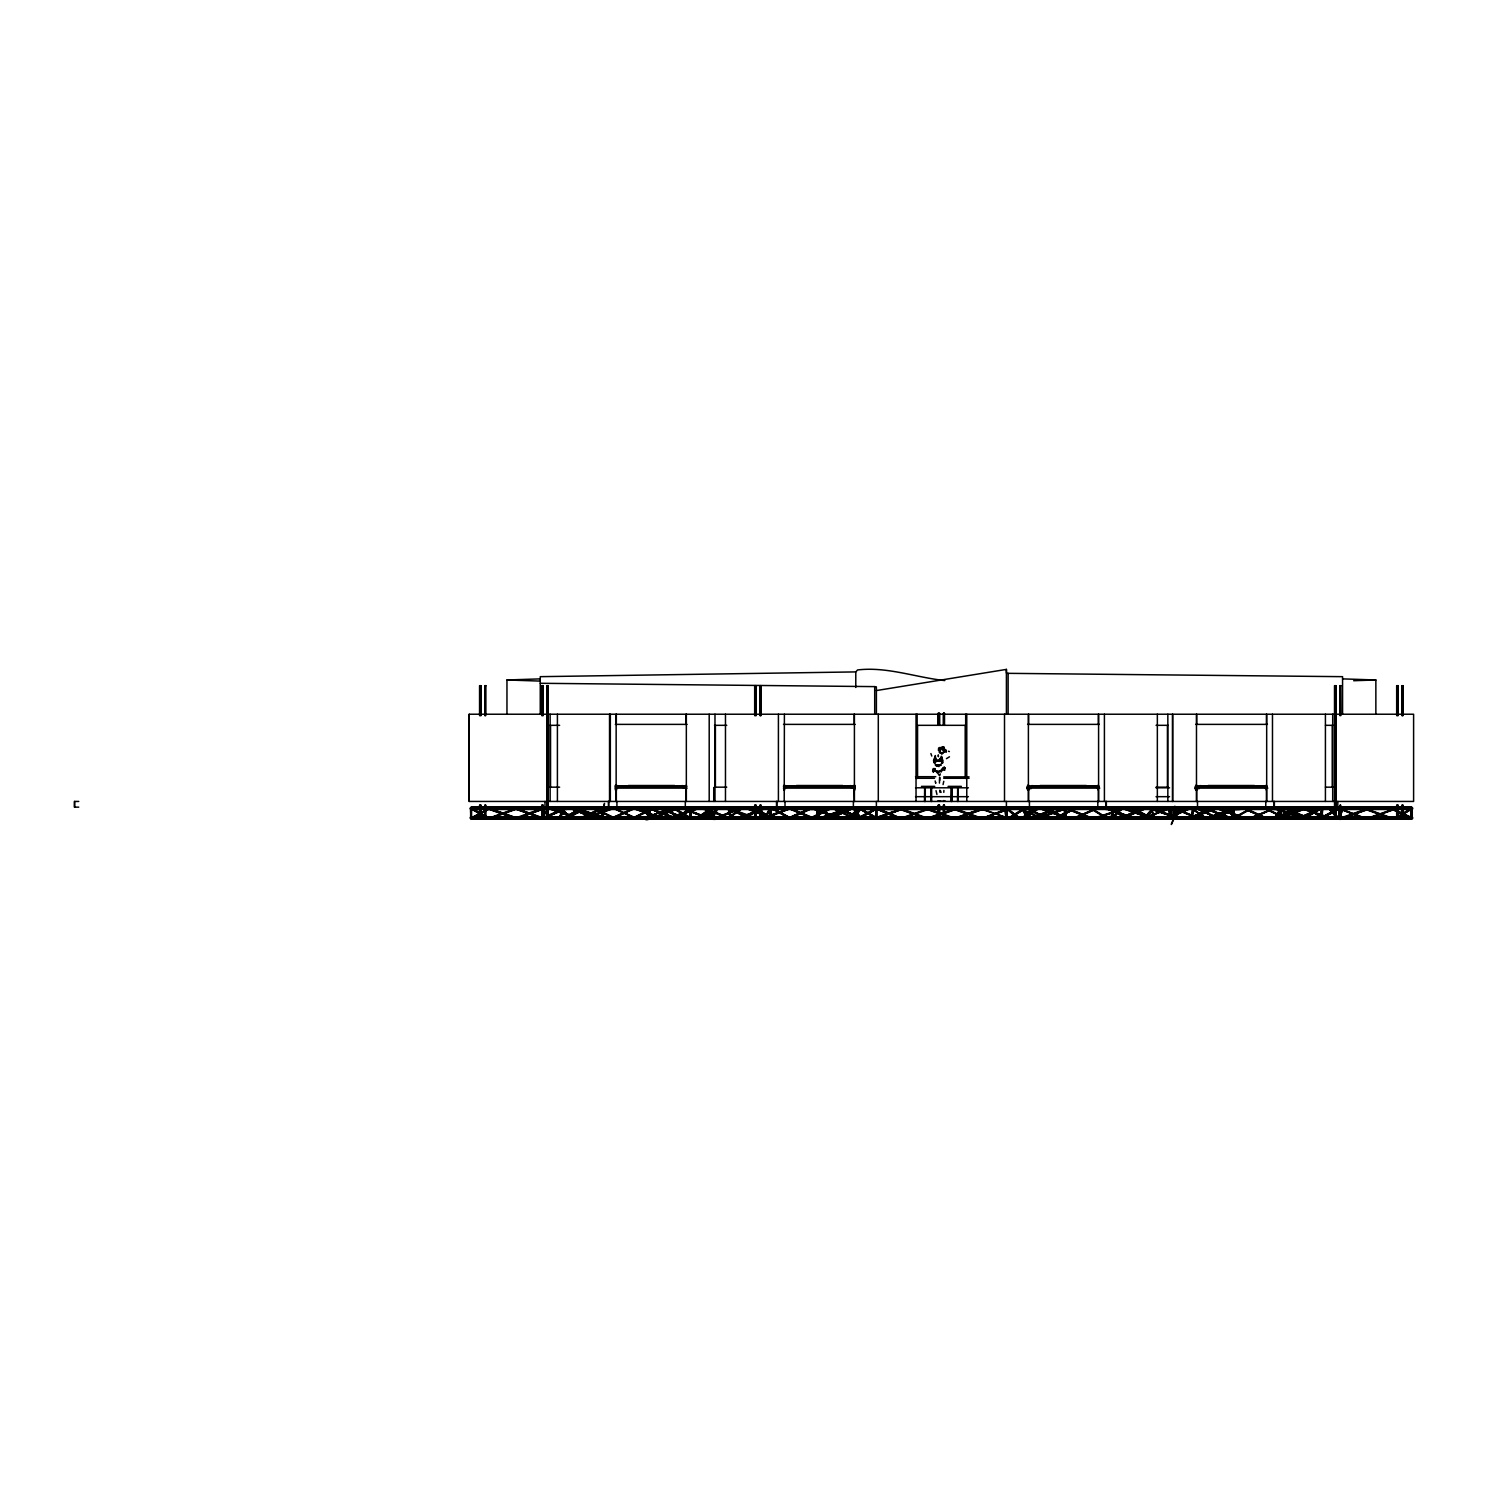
<?xml version="1.0" encoding="UTF-8"?>
<svg xmlns="http://www.w3.org/2000/svg" width="1488" height="1488" viewBox="0 0 1488 1488"><rect width="100%" height="100%" fill="white"/><g stroke="black" fill="none" stroke-linecap="round" stroke-linejoin="round"><path stroke-width="1.5" d="M934.408 769.166L932.567 770.914L934.743 769.184L933.292 768.533L933.59 771.807L935.245 769.24M944.545 770.133C942.667 769.166 946.591 767.734 944.266 767.343M941.755 770.077C945.847 763.883 944.713 774.597 944.062 767.901C945.14 767.696 944.378 769.147 944.378 767.324M941.272 756.183L942.481 763.177L942.76 761M934.204 768.571C935.357 768.794 932.232 773.369 934.315 768.571M540.46 809.063L540.404 807.761M1132.721 817.935L1106.812 807.91L1132.721 817.935L1106.458 808.933L1106.886 807.91M933.925 769.854C934.408 770.319 932.585 773.462 934.073 769.556M1055.401 817.619L1075.452 808.412L1055.959 818.419L1055.401 817.619L1075.285 808.114M1055.959 818.419L1055.513 817.433M1075.006 807.928L1075.452 808.914M935.468 764.906L938.965 766.58M938.872 750.436L939.002 749.431L938.742 750.696M563.189 817.935L581.827 808.728L563.338 818.251L581.157 807.91L581.399 808.933M563.617 817.414L563.859 818.437M838.469 808.914L838.786 807.91L859.952 818.251L858.818 817.414M877.009 808.933L876.767 807.91M942.611 748.204L943.876 748.315M704.587 815.703L708.121 807.91L708.139 818.437L708.158 817.414L707.451 818.437L682.973 808.412L707.73 817.935C710.966 820.948 709.181 792.062 704.382 817.414M707.73 817.935L683.252 808.412M944.136 769.408C944.043 765.316 940.751 773.202 937.198 771.826M643.913 807.352C642.37 810.774 649.27 810.253 648.731 807.761M643.913 816.875L643.913 818.977L648.526 817.935M771.082 817.284C775.341 823.273 780.698 813.359 769.296 817.284M938.24 756.406L938.296 754.825M938.761 747.943L939.709 747.701M1106.867 807.761L1106.905 809.472L1113.508 809.063L1112.968 807.352L1106.905 807.352L1112.429 807.352M1112.429 816.875C1103.036 815.145 1107.351 821.971 1113.731 817.935M1238.909 809.472C1240.434 806.05 1233.552 806.57 1234.091 809.063M1238.909 818.977L1238.965 817.935M717.123 808.412L711.152 807.352L710.855 809.063M717.123 817.935L711.152 816.875M711.152 809.472C729.659 799.837 698.114 835.196 717.179 808.412M710.855 817.284C708.567 819.572 718.127 820.316 717.309 817.935M1171.409 809.472C1176.301 803.334 1155.748 810.681 1170.424 809.063L1169.568 807.91L1147.006 816.819M1172.209 817.284L1165.625 816.875L1165.681 818.586L1171.67 818.977M1180.3 808.412C1180.784 810.662 1174.609 809.956 1175.39 807.761M1180.3 817.935C1180.784 820.167 1174.609 819.46 1175.39 817.284M943.187 752.519L941.327 753.412L942.946 752.444M1239.448 817.935L1239.374 818.977M1274.509 807.352L1274.156 809.472M1274.435 817.935L1275.197 817.414M1274.918 807.761L1274.974 809.472L1281.596 809.063L1281.149 807.352L1274.974 807.352L1280.498 807.352M1280.498 816.875C1263.889 817.712 1286.395 820 1281.596 818.586M941.737 747.757C946.331 747.664 941.848 747.255 942.555 746.771C946.424 747.813 940.937 747.311 943.132 746.678M944.434 768.217L943.039 769.129M811.295 817.935C811.499 814.922 811.704 820.967 811.295 817.935L831.048 808.412M945.047 800.916L943.615 800.563M1071.267 808.412L1071.36 807.352L1071.527 808.412M833.187 808.728L853.573 818.437M945.568 750.808L946.238 751.756L944.638 749.822M653.399 808.728L633.59 817.935L652.86 807.928L653.399 808.914L652.86 807.928M634.055 818.419L633.609 817.433M939.523 751.217L940.174 753.095L939.226 752.258M942.053 747.943L942.704 748.78L942.313 747.013M811.964 807.352L811.964 809.472L816.8 809.063M811.964 816.875C810.346 820.297 817.377 819.776 816.8 817.284M945.643 749.617L945.791 751.105L944.88 750.715M1070.858 818.977C1072.402 813.899 1064.143 820.13 1066.71 817.414L1040.893 808.096L1066.357 818.437M943.262 747.571C943.187 746.455 943.262 746.455 942.481 748.408M997.648 807.761L997.648 809.063M997.909 809.063L997.909 807.761M997.648 817.284L997.648 818.586M997.909 818.586L997.909 817.284M943.801 792.341L943.894 790.407M1334.624 807.761L1334.624 809.063M1334.624 817.284L1334.624 818.586M1334.903 809.063L1334.903 807.761M1334.903 818.586L1334.903 817.284M1178.98 807.761L1178.98 809.063M1179.259 809.063L1179.259 807.761M1178.98 817.284L1178.98 818.586M1179.259 818.586L1179.259 817.284M939.914 752.11L939.635 751.44M946.126 750.733L946.052 751.496M943.838 747.069L943.857 747.199M980.164 807.91L980.071 808.412M1006.26 817.619L979.978 808.096M703.973 807.352L703.973 809.472M703.861 809.063L703.861 807.761M703.545 817.284L703.973 818.977M703.861 818.586L703.861 817.284M715.97 807.761L715.97 809.063M716.286 809.063L716.286 807.761M715.97 817.284L715.97 818.586M716.286 818.586L716.286 817.284M1166.536 807.761L1166.536 809.063M1166.852 809.063L1166.852 807.761M1166.536 817.284L1166.536 818.586M1166.852 818.586L1166.852 817.284M740.522 808.728L740.02 807.91L740.522 808.728L716.751 818.437L716.379 817.414M716.863 818.437L716.491 817.414M939.914 761L937.589 761.093L935.487 758.638L935.357 755.551L933.627 760.647L935.338 764.218M943.318 749.115L943.132 747.199M944.043 769.612C945.178 772.235 942.388 765.948 944.434 767.548M1320.991 808.933L1320.767 807.91L1306.073 816.559M944.155 801.269L943.262 801.046M1218.467 817.284L1217.63 818.437L1196.817 808.412L1218.467 818.586M943.392 747.069L942.611 746.864M1007.525 809.714L983.791 817.935L1009.199 807.91L1009.664 808.933M1008.976 817.935L1025.437 808.096L1009.682 818.437L1009.18 817.414M1208.907 808.933L1208.684 807.91L1194.436 816.745M1244.024 808.728L1265.525 817.935L1244.135 808.933M984.182 818.437L983.828 817.414M833.987 817.619L817.563 807.91M817.265 809.993L817.265 818.251C829.095 787.58 811.778 838.711 817.693 808.914M771.1 817.451L770.561 818.4L754.695 808.877L755.234 807.947L771.156 817.451L769.984 818.437L770.3 807.91L765.13 818.437L765.39 817.433M769.984 818.437L770.672 807.91L766.115 816.521M770.635 818.251L771.026 807.91L770.338 818.437L770.338 817.414M945.252 749.487L944.285 749.227M944.378 749.58L944.582 750.101M543.232 805.175L543.455 817.619M565.366 807.91L565.756 808.914L565.254 807.91L543.176 817.433M933.422 768.831C933.534 771.1 933.05 771.547 933.832 771.361M934.055 768.775L935.096 769.036M1363.845 817.619L1338.27 807.91L1337.898 809.472L1337.712 807.352L1337.935 808.933M613.428 808.412L634.892 818.251M613.726 808.933L614.023 807.91M943.95 801.214L942.853 801.325M944.043 751.068L942.667 750.138M943.113 749.041L943.02 747.013M939.97 775.155L940.249 773.853M933.683 771.212L933.125 772.086M941.83 756.871L939.43 759.252M943.057 784.585L943.783 781.293M848.495 817.433L848.699 818.419L848.179 817.433M683.048 818.437L660.802 808.412L683.364 817.414L682.862 818.437L683.159 817.414M939.802 777.703L939.653 780.512M676.78 817.619L677.486 818.437L689.762 809.918M935.878 758.936L935.115 756.574M933.478 770.486L933.143 770.747M942.853 760.405L941.532 757.057L940.397 758.452M941.197 801.158L938.24 800.804M838.674 817.414L838.376 818.437L812.281 808.412L838.73 817.414L812.281 808.412M838.265 808.914L838.581 807.91L860.138 817.619M1191.628 818.437L1192.762 807.91L1191.628 818.437L1193.283 810.309M1191.981 818.437L1193.097 807.91L1192.372 817.935M1239.374 809.472L1239.374 807.352M856.195 817.935L855.916 818.977M684.964 807.761L684.964 809.063M685.652 809.063L685.652 807.761M684.964 817.284L684.964 818.586M685.652 818.586L685.652 817.284M741.749 808.933L741.582 807.91L727.948 817.935L704.233 808.412M565.961 807.761L565.961 809.063M566.668 809.063L566.668 807.761L546.319 807.352L546.319 809.472M565.961 817.284L565.756 818.437L565.254 817.414M734.068 808.412L734.291 809.063M734.867 809.063L734.867 807.761M734.867 818.586L734.867 817.284M853.033 809.063L853.033 807.761L873.995 807.352L873.995 809.472M853.74 809.063L853.74 807.761M853.74 818.586L853.74 817.284M1147.955 807.761L1147.955 809.063M1148.662 809.063L1148.662 807.761M1148.662 818.586L1148.662 817.284M1197.152 807.761L1197.152 809.063M1197.859 809.063L1197.859 807.761M1197.152 817.284L1197.152 818.586M1197.859 818.586L1197.859 817.284M1280.554 816.54L1280.554 807.91L1274.565 818.977L1274.565 816.875M1316.024 807.761L1316.024 809.063M1316.731 809.063L1316.731 807.761M1316.024 817.284L1316.024 818.586M1316.731 818.586L1316.731 817.284M594.065 818.437L570.964 808.412L594.382 817.414L593.879 818.437L594.196 817.414M939.058 761.019L939.951 760.089M1218.467 807.761L1218.467 809.063M1219.193 809.063L1219.193 807.761M1219.193 818.586L1219.193 817.284M1029.064 807.761L1029.064 809.063M1029.808 809.063L1029.808 807.761M1029.064 817.284L1029.064 818.586M1029.808 818.586L1029.808 817.284M848.383 818.419L859.618 808.114L876.748 817.935L903.067 808.728L876.581 818.437L859.115 807.91L847.937 817.935M876.692 817.433L876.971 818.437L903.067 808.933M789.086 808.933L789.403 807.91L812.708 817.619L812.132 818.437L812.448 817.414M1112.894 818.419C1134.823 795.615 1111.406 817.191 1113.117 817.619M939.56 747.497L941.141 749.041L940.397 747.59M942.443 763.009L942.443 761.856M1320.47 816.019L1322.051 807.91L1320.544 817.414M1320.563 818.437C1323.743 791.597 1323.074 821.86 1320.265 817.619M1320.916 818.437L1322.702 808.096M470.84 808.914L471.194 807.928L471.287 808.933M488.194 817.433L487.841 818.419L488.399 817.433L470.543 808.412L470.933 818.437L490.277 807.91L471.231 818.419L471.287 817.414M811.462 809.472L811.239 807.352M811.462 818.977L811.239 816.875M1071.36 816.875L1071.565 818.977M1106.384 809.472L1106.551 807.761M1106.384 818.977L1106.551 817.284M616.478 807.761L616.478 809.063M616.478 817.284L616.478 818.586M617.39 818.586L617.39 817.284M784.548 807.761L784.548 809.063M785.459 809.063L785.459 807.761M784.548 817.284L784.548 818.586M785.459 818.586L785.459 817.284M634.353 807.761L634.353 809.063M635.264 809.063L635.264 807.761M634.353 817.284L634.353 818.586M635.264 818.586L635.264 817.284M802.423 807.761L802.423 809.063M803.334 809.063L803.334 807.761M802.423 817.284L802.423 818.586M803.334 818.586L803.334 817.284M1079.47 807.761L1079.47 809.063M1080.381 809.063L1080.381 807.761M1079.47 817.284L1079.47 818.586M1080.381 818.586L1080.381 817.284M1097.344 807.761L1097.344 809.063M1098.256 809.063L1098.256 807.761M1097.344 817.284L1097.344 818.586M1098.256 818.586L1098.256 817.284M1265.302 807.761L1265.023 808.914M1266.214 809.063L1266.214 807.761M1265.302 817.284L1265.302 818.586M1266.214 818.586L1266.214 817.284M1144.142 817.414C1142.133 822.269 1153.795 803.762 1154.986 808.933M1143.547 817.935L1155.153 807.91L1155.302 808.933M1247.539 807.761L1247.539 809.063M1247.539 817.284L1247.539 818.586M1248.469 818.586L1248.469 817.284M1018.703 808.728L1041.023 818.233M1040.986 817.414L1040.651 818.437M1169.884 817.414C1168.266 824.798 1171.893 795.857 1171.149 813.62M1169.252 818.251L1171.13 807.91L1170.758 814.122M1169.549 818.437L1171.484 807.91L1171.149 812.541M1171.13 811.909L1171.484 807.91L1171.502 816.54M1208.386 817.619L1233.552 807.91L1233.887 808.933L1208.386 817.619L1233.719 808.096L1234.891 818.437L1234.556 817.414M1208.888 818.437L1208.535 817.414M1233.329 808.933L1233.347 807.91L1233.775 808.933M1284.479 808.728L1308.845 818.251M1308.845 817.414L1308.51 818.437M1022.684 817.414L1022.833 818.437L1022.368 817.414M1022.833 818.437L1033.639 808.096L1022.07 817.935M1337.898 808.933L1338.307 807.91M1229.627 818.437L1205.354 808.412L1229.962 817.414L1229.479 818.437L1229.813 817.414M942.778 748.427L943.504 749.003M1066.245 808.933L1066.58 807.91L1091.02 817.619L1090.499 818.437L1091.02 817.619M602.342 808.914C598.715 843.51 609.299 775.025 601.636 818.233C604.202 819.032 603.942 805.194 604.091 808.895M602.249 817.433L602.287 818.419L604.333 808.114M941.588 761.837L942.592 761.968M674.027 818.437L649.456 808.412L674.38 817.414L673.897 818.437L674.231 817.414M676.222 809.063L676.222 807.761M944.415 749.375L943.448 749.543M607.736 809.063L601.784 809.472C598.715 804.989 609.875 809.174 608.573 808.412C609.578 806.868 603.049 812.634 603.421 808.114M607.736 818.586L601.784 818.977C598.715 814.494 609.875 818.679 608.573 817.935C609.392 816.521 603.235 822.046 603.012 817.284M940.621 747.757L939.374 749.692L938.63 748.687M852.475 818.251C869.066 793.978 857.274 819.144 851.787 817.414M817.916 807.91L817.916 818.437L821.822 808.133M1071.044 808.412L1071.36 807.352M634.52 808.933L634.911 807.91L661.044 818.251L634.52 808.933L634.892 807.91M660.932 818.437L661.286 817.414M746.641 808.933L746.976 807.91L746.734 808.933M772.328 817.935L747.032 808.412M938.314 765.967L935.859 764.981M939.188 749.413L938.37 750.324L940.49 748.873M617.576 786.91L617.204 785.515L617.204 786.91L682.546 786.91L682.211 785.515M785.273 785.515L785.273 786.91L850.615 786.91L850.28 785.515M1032.188 785.515L1032.188 786.91L1097.549 786.91L1097.549 785.515M1200.277 785.515L1200.277 786.91L1265.618 786.91L1265.618 785.515M1280.164 808.412L1280.796 817.619M1280.963 818.437L1304.976 808.933L1304.623 807.91L1304.827 808.933M938.444 801.121L938.854 800.749M1280.908 816.54L1280.908 807.91L1274.639 818.233M1040.689 808.933L1066.636 817.935M703.526 807.761L703.526 809.063M776.438 807.352L776.643 809.472M776.438 816.875L776.643 818.977M711.971 818.233C711.562 791.43 712.417 826.007 711.636 817.414M716.398 807.91C706.781 840.46 712.027 786.278 711.617 818.437L717.049 808.096M946.238 751.142L945.791 750.157L946.312 751.663M1390.443 808.914L1390.834 807.91M1390.573 808.914L1390.964 807.91L1412.168 818.251L1390.406 808.728M1411.517 817.414L1411.517 818.437L1411.963 817.433M941.234 747.348L940.118 748.297L941.402 747.627M1019.336 807.761L1018.945 808.914M1020.824 809.063L1020.824 807.761M1019.336 817.284L1019.336 818.586M1020.824 818.586L1020.824 817.284M934.91 762.061L937.235 761L936.603 759.81M943.28 768.552L941.718 770.021M543.139 818.977L543.139 816.875M1339.851 809.063C1336.057 807.984 1341.748 808.356 1339.684 807.352M1337.842 818.419C1310.779 790.054 1349.244 828.5 1338.047 817.433M1339.684 816.875L1339.684 818.977M944.08 749.413L944.229 750.343M732.728 807.761L732.728 809.063M732.728 817.284L732.728 818.586M1006 817.935C1008.269 820.781 1006.706 814.531 1005.907 818.437C1006.427 818.344 1007.971 815.796 1006.706 810.309M1177.771 810.309C1178.347 817.414 1172.414 817.172 1174.571 818.977M1178.366 808.728C1163.486 842.989 1176.469 811.09 1177.752 808.914M703.768 817.619L704.717 818.251L708.474 807.91L708.79 818.251L708.139 807.91L704.624 816.335M707.767 808.933L707.786 807.91L708.79 818.251L708.79 808.096M754.751 808.877L755.309 807.947M1174.739 807.91L1174.348 808.914L1174.627 807.91L1197.431 817.619L1196.929 818.437L1197.431 817.619M876.86 818.251L876.581 807.91L876.172 808.914L898.678 818.437L899.068 817.433L876.599 807.91L858.65 817.619M876.451 808.412L876.227 818.437L859.394 808.728M898.64 818.437L899.087 817.433M559.655 818.437C569.588 790.667 560.176 823.441 559.6 817.414M775.825 818.586L769.854 818.977L769.705 816.875M1341.897 809.825L1339.219 818.437L1339.572 817.414M1410.531 809.472L1410.531 807.352M1411.163 807.352L1411.163 809.472M1410.531 818.977L1410.531 816.875M1411.163 816.875L1411.163 818.977M470.952 808.412C474.449 807.482 469.408 809.212 470.989 809.472L1411.945 809.472L1412.707 808.412L1411.945 807.352L470.989 807.352L470.227 808.412M472.291 807.352L472.291 809.472M470.952 817.935C474.449 817.005 469.408 818.735 470.989 818.977L1411.945 818.977L1412.707 817.935L1411.945 816.875L470.989 816.875L470.227 817.935M472.291 816.875L472.291 818.977M675.533 809.528L653.213 818.437L652.879 817.414M653.362 818.437L653.027 817.414M677.542 808.728L653.027 818.251M471.584 808.096L471.398 818.419L471.287 807.91L488.51 817.619M490.129 807.91L490.724 808.728M816.782 808.412L817.507 807.352L811.89 807.761M1234.091 817.935L1233.385 818.977M789.105 818.4L789.644 817.414L789.105 818.4L772.235 808.114L789.607 817.451L810.997 807.91L811.332 808.914L811.165 807.91M772.439 807.947L771.919 808.895M789.607 817.451L790.165 818.437L789.83 817.414M1338.828 817.935L1340.093 813.806M1341.32 810.625L1338.958 818.233L1339.107 807.91L1339.684 808.914L1321.567 818.419L1321.009 817.433M1339.535 817.433L1339.572 818.437L1342.195 810.011M1342.325 810.309L1339.87 818.233L1340.018 805.175M1284.962 817.935L1264.986 808.412M601.524 817.935L601.915 807.91L601.915 818.437M1006.093 807.352L1006.093 809.472L985.856 809.063M1006.148 808.914L1006.744 807.352L1007.506 808.412M1006.093 816.875L1006.093 818.977L985.856 818.586M544.031 807.761L544.031 809.063M544.031 817.284L544.031 818.586M1338.791 809.063L1338.791 807.761M1338.791 818.586L1338.791 817.284M546.319 818.977L547.082 817.935M740.187 817.414L740.503 818.437L740.02 817.414L758.043 810.29M763.846 807.91L764.162 808.933L763.995 807.91M876.06 807.352L874.665 809.472M876.73 809.472L876.73 807.352L892.93 807.761M876.06 816.875L874.665 818.977M876.73 818.977L876.73 816.875L892.93 817.284M933.813 759.457L933.59 760.889M940.267 765.13L936.584 765.483M593.842 808.728L613.781 818.233M601.226 807.761L601.784 809.472M601.226 817.284L601.784 818.977M769.854 809.472C768.217 804.785 769.352 812.336 773.834 809.193M1066.003 809.063C1065.241 806.887 1071.36 806.18 1070.951 808.412M1064.664 818.977L1064.776 816.875L1070.69 817.284M1066.003 818.586L1066.617 817.414M1170.758 808.412L1170.851 813.806M1171.893 808.412L1171.781 816.335M1234.091 818.586L1234.091 817.284L1238.909 816.875M707.86 808.096L707.86 818.251L707.432 807.761M708.958 809.063L708.418 807.352M709.218 809.063L709.218 807.761M710.65 808.412L711.413 807.352M708.958 818.586L708.418 816.875M709.218 818.586L709.218 817.284M712.399 809.063C711.617 806.738 718.76 805.957 717.142 809.063M712.399 818.586C711.617 816.261 718.76 815.48 717.142 818.586M1169.475 807.91L1169.866 808.914L1170.721 807.352M1171.967 809.063L1171.967 807.761M1170.424 817.284L1170.721 818.977M1174.144 807.352L1174.144 809.472L1178.143 809.193M1172.432 817.935L1171.409 818.977M1173.586 817.284L1174.144 818.977L1180.133 818.586L1180.244 816.875L1174.144 816.875M1174.311 818.437C1174.962 790.872 1172.823 823.441 1174.571 816.875M1338.233 807.352L1338.605 809.472M1338.233 816.875L1338.605 818.977M1411.256 818.977L1411.256 816.875M514.96 808.933L515.332 807.91L542.004 818.251L514.96 808.933L515.332 807.91M541.93 818.437L542.283 817.414M943.82 768.459L944.527 768.775M1217.705 808.933L1218.077 807.91L1217.705 808.933L1244.21 818.437L1244.582 817.414L1244.21 818.437M942.425 753.709L941.42 753.635L943.783 752.165M565.533 808.096L543.566 818.437L543.994 808.412M649.103 814.122L649.475 807.91L649.493 816.54M649.828 808.933L649.828 807.91L649.493 818.437M712.064 808.412L712.25 818.251M741.266 817.414L741.749 818.437L765.167 807.91M741.749 818.437L741.433 817.414M765.018 807.91L765.576 808.728M1065.315 816.875C1065.65 822.492 1063.901 808.058 1065.259 807.91L1038.252 817.619M1064.906 808.895C1064.422 803.873 1064.366 822.604 1064.906 817.414M1174.032 808.096L1174.571 809.472M1339.219 818.437L1339.219 807.91L1339.219 808.933M1411.833 817.433C1410.568 822.566 1411.145 803.613 1411.517 808.933M1396.358 817.433L1396.693 818.419L1395.986 817.619L1411.87 807.91L1411.87 818.437M711.32 808.933L711.32 807.91L711.32 818.437M941.867 770.431L941.699 770.821M1006.985 817.935L1006.241 807.91L1006.241 818.437C1001.461 796.545 1010.147 816.466 1019.317 817.433M576.749 808.728L604.072 817.414L603.7 818.437L578.758 809.658M755.179 817.414L754.825 818.437L727.781 808.933L728.153 807.91L755.104 817.619M926.075 817.414L925.722 818.437L898.696 808.933L899.05 807.91L926.001 817.619M953.101 817.414L952.748 818.437L925.722 808.933L926.075 807.91L953.045 817.619M980.146 817.414L979.774 818.437L952.748 808.933L953.101 807.91L980.071 817.619M1178.068 817.414L1177.715 818.437L1152.754 809.658L1177.771 818.251M1301.851 808.728L1312.472 811.76M1302.149 817.414L1301.777 818.437L1274.881 808.933L1275.253 807.91L1302.149 817.414L1275.179 808.096M1329.175 817.414L1301.795 808.933M1363.492 808.933L1363.864 807.91L1390.815 817.619M1390.889 817.414L1390.517 818.437L1363.566 808.728M707.73 809.472L707.432 807.91L708.493 818.437M1275.253 807.91L1301.851 818.251M1173.92 817.935L1177.417 808.114M1174.664 818.437C1175.762 782.707 1172.488 839.604 1177.64 810.011M691.213 817.414L690.841 818.437L689.707 807.91M690.469 817.935L689.93 809.807M1234.259 818.251L1232.994 807.91L1234.891 818.437M544.924 807.352L544.924 809.472M544.924 816.875L544.924 818.977M730.627 818.437L728.283 807.91L730.906 818.251M1065.259 808.895C1066.598 803.836 1064.087 822.641 1065.166 817.433M944.452 768.571L943.299 767.566M1168.154 808.096C1173.79 829.281 1169.735 812.467 1168.396 808.933M704.438 807.91L704.047 808.914L704.438 807.91L728.171 817.433L727.762 818.437L728.506 817.414M817.172 817.935L820.911 808.133M821.971 808.412L818.214 818.214L818.195 808.096M940.323 771.193L942.871 768.217M1177.994 817.619L1151.042 807.91L1150.67 808.933L1150.615 807.91L1155.506 818.251M1232.678 818.233L1229.572 807.91L1232.957 818.437L1251.482 808.412L1237.718 815.815M1230.613 809.807L1233.943 818.4L1230.892 810.011M559.246 817.935L562.371 809.993M559.358 818.251L562.65 809.807M560.009 818.437L564.045 808.096M1023.391 809.807L1027.055 818.437L1027.464 817.414M581.064 817.619L581.659 818.437L581.064 817.619L602.008 807.91M1112.354 808.412L1124.24 817.656L1112.838 807.984L1112.838 818.437L1112.726 817.433M812.522 807.91L812.225 808.933M650.126 808.096L650.126 818.251L644.025 808.412L648.173 816.335M853.387 808.933L853.48 807.91L860.938 818.251L838.209 808.412M1321.567 818.419L1322.181 817.414M704.456 818.437L708.753 808.096M683.252 807.91L682.973 808.914M943.597 768.087L944.527 768.329M559.562 808.933C559.283 803.315 573.14 822.976 571.169 817.414M1122.603 817.414C1121.394 820.465 1129.764 811.89 1132.852 813.099M1144.942 807.91L1145.258 808.933M1136.944 811.369L1145.5 808.412L1128.871 815.852M1251.036 817.619L1274.212 808.412L1251.427 818.437L1251.129 817.414M1251.613 818.437L1251.315 817.414M1273.654 807.91L1273.97 808.933M1121.115 817.619L1144.216 808.096M1143.807 807.91L1144.123 808.933M541.576 808.412L549.928 818.437M941.551 753.635L942.518 753.393M1308.51 808.933L1308.696 807.91L1322.739 817.935L1321.195 817.433M1191.311 808.412L1205.652 818.437M941.067 772.105L941.662 770.933M673.878 808.933L674.101 807.91L690.302 817.619L689.614 818.437L689.837 817.414M1033.211 817.414L1033.509 818.437L1033.025 817.414L1055.438 807.91L1055.736 808.933M1055.941 808.933L1055.624 807.91M730.013 808.412L746.883 818.437M730.478 808.933L730.701 807.91M1026.999 808.933L1027.259 807.91L1046.101 817.619L1045.432 818.437L1045.692 817.414M1132.349 808.933L1132.591 807.91L1151.173 817.619L1150.503 818.437L1150.763 817.414M940.323 801.381L938.519 800.749M764.702 817.935L769.947 807.91L770.04 808.914M766.45 816.521L770.728 808.412M855.656 807.352L855.656 809.472M855.916 809.472L855.916 807.352M939.951 749.189L941.272 748.483M1045.841 808.728L1063.418 816.466M1047.273 809.677L1065.017 818.437L1065.259 817.414M716.137 808.096L711.059 818.233M1075.526 818.437L1096.693 808.412L1075.024 817.414L1075.526 818.437L1075.229 817.414M1096.117 807.91L1096.433 808.933M1300.14 817.414L1300.456 818.437L1299.935 817.414L1321.046 807.91L1321.344 808.933M1321.549 808.933L1321.232 807.91M1006.744 809.472L1006.409 807.928L1006.874 818.251L1006.52 808.096M817.265 808.728L817.768 807.91L832.015 816.428M1091.002 807.947L1090.444 808.877L1091.02 807.947M1106.495 818.214L1090.555 808.709M876.227 817.414L876.116 818.419M1274.937 818.437L1281.149 808.096L1281.187 816.335M1275.29 818.437L1281.28 808.412M612.386 817.619L634.13 808.412L613.019 818.437L612.517 817.414M613.019 818.437L612.721 817.414M633.535 807.91L633.814 808.933M851.75 807.91L852.047 808.933M832.778 816.466L852.345 808.412L831.178 818.437M586.012 807.91L586.291 808.933M569.625 815.517L586.607 808.412L565.756 818.437M1026.869 807.352L1026.869 809.472M1027.185 809.472L1027.52 807.91M1026.869 816.875L1026.869 818.977M1027.185 818.977L1027.185 816.875M939.728 801.362L940.453 801.065M937.459 760.907C939.058 758.936 935.264 761.949 941.699 761.317M942.239 753.356L941.067 753.151M939.821 748.204L941.179 747.553L939.505 748.724M939.523 750.38L940.676 750.287M1132.74 817.414L1132.461 818.437M707.749 817.414L707.451 818.437M944.861 751.589L944.378 751.831M941.96 753.226L942.946 752.705M1024.693 817.935L1038.624 808.114L1025.399 818.419L1024.841 817.433M1025.399 818.419L1025.102 817.433M935.692 764.981L937.682 765.185L935.506 765.576M938.891 748.538L939.467 748.91M649.568 808.933L649.903 807.91M851.471 817.935L860.287 807.91L860.417 808.933M851.601 818.251L860.92 808.096M851.899 818.437L861.068 808.412M855.786 687.493L855.786 671.906L857.553 669.953C886.885 666.419 915.92 677.486 944.824 680.574M945.94 751.756L943.522 751.366M1273.691 807.352L1273.691 809.472M1273.691 816.875L1273.691 818.977M1274.156 818.977L1274.844 817.414M593.972 808.914L594.4 807.928M613.93 817.433L613.614 818.419M1066.394 808.933L1066.729 807.91M1239.727 807.352L1239.318 809.472M1240.192 809.472L1240.192 807.352L1239.262 809.063M1240.192 818.977L1240.192 816.875M1121.971 808.412L1112.28 818.233L1121.822 808.114M608.573 807.352L608.35 809.472M609.038 809.472L609.038 807.352M608.573 816.875L608.35 818.977M609.038 818.977L609.038 816.875M642.704 807.352L642.704 809.472M643.169 809.472L643.169 807.352M642.704 816.875L642.704 818.977M643.169 818.977L643.169 816.875M777.108 809.472L777.108 807.352M777.108 818.977L777.108 816.875M810.793 807.352L810.793 809.472M810.793 816.875L810.793 818.977M1072.03 809.472L1072.03 807.352M1072.03 818.977L1072.03 816.875M1105.714 807.352L1105.714 809.472M1105.714 816.875L1105.714 818.977M1284.925 817.433L1284.628 818.419M1205.503 808.933L1205.838 807.91M938.277 749.078L939.598 749.227M1284.683 808.933L1285.018 807.91M1009.682 818.437L1009.459 817.414M1192.688 817.414L1193.246 817.619M939.616 759.884L938.742 760.48L939.784 759.512M789.254 808.933L789.57 807.91M571.187 808.933L571.504 807.91M741.266 807.91L741.452 808.933M704.512 809.472L704.512 807.352M704.512 818.977L704.512 816.875M858.799 807.91L859.022 808.914M859.32 808.914L876.581 818.233M661.063 808.933L661.379 807.91M848.104 818.233L859.413 808.114M859.859 817.414L859.32 818.437L877.176 808.728M1022.219 818.251L1033.639 808.096M1022.516 818.437L1033.788 808.412M942.313 763.214L941.104 763.809M1143.695 818.251L1155.432 808.096M1143.974 818.437L1155.581 808.412M634.762 817.414L634.669 818.437M543.139 807.352L542.469 808.412L1020.991 808.412M543.715 809.472L543.715 807.352M543.715 818.977L543.715 816.875M1244.359 808.933L1244.638 807.91L1265.563 817.619M1265.209 817.414L1265.153 818.437M1033.025 807.91L1033.174 808.933M1197.133 808.933L1197.431 807.91M1217.909 817.414L1217.63 818.437M938.017 765.65L936.659 765.669L939.244 765.13M833.559 808.933L833.819 807.91M853.628 817.414L853.349 818.437M940.453 749.264L940.788 748.315M770.319 809.472L770.319 807.352M770.319 818.977L770.319 816.875M649.493 807.352L649.493 809.472M650.126 809.472C652.19 804.748 648.731 813.266 644.006 809.063M650.126 818.977C652.19 814.252 648.731 822.79 644.006 818.586M602.305 809.472L602.305 807.352L607.885 807.761M602.305 818.977L602.305 816.875L607.885 817.284M859.618 808.114L876.971 817.935M859.729 808.914L860.083 807.928M818.158 809.472L818.158 807.352M818.158 818.977L818.158 816.875M1064.664 807.352L1064.664 809.472M1065.315 809.472L1065.315 807.352M1065.315 818.977L1065.575 817.451M1232.734 807.352L1232.734 809.472M1233.385 809.472L1233.385 807.352M1232.734 816.875L1232.734 818.977M1027.259 808.933L1027.185 807.352M938.463 800.842L938.928 801.362M1132.61 808.933L1132.852 807.91M1007.413 809.472L1007.413 807.352M1007.413 818.977L1007.413 816.875M545.65 807.352L545.092 809.472L545.78 807.761M545.65 816.875L545.092 818.977L545.78 817.284M935.766 765.092L936.919 764.999M818.047 809.472L818.047 807.352M1113.508 809.063L1113.08 807.352M1113.508 818.586L1113.08 816.875L1106.998 817.284M1281.596 809.063L1281.038 807.352M728.804 817.619L741.861 808.096M728.097 818.251L742.01 808.412M728.395 818.437L741.973 808.728M746.827 817.414L746.604 818.437M712.101 809.472L712.101 807.352M707.73 816.875L707.432 818.586M712.101 818.977L712.101 816.875M1174.571 807.352L1174.311 808.933M1175.26 809.472L1175.26 807.352M1175.26 818.977L1175.26 816.875M1411.256 807.352L1409.824 808.412M674.176 808.933L674.38 807.91M1024.674 817.619L1038.085 807.928L1038.382 808.914M1024.86 818.233L1038.624 808.114M1025.139 818.419L1038.791 808.412M563.413 807.91L563.468 808.933M1205.54 817.414L1205.354 818.437M1308.808 808.933L1308.994 807.91M680.239 815.238L690.785 807.91L691.195 818.437M680.202 815.554L687.103 810.793M678.621 817.061L687.251 811.109M677.189 818.437L689.26 810.123M949.493 756.797L946.442 758.657M1112.838 808.933L1112.838 807.91M1339.572 808.933L1339.572 807.91L1339.572 818.437M1411.238 818.251L1411.517 807.91M1006.241 817.414L979.755 808.728M559.879 808.933L560.046 807.91L571.764 817.935M1019.02 817.433L1019.038 818.419M1168.75 808.933L1168.787 807.91L1171.223 816.335M853.721 808.933L853.814 807.91L861.068 817.935M697.035 817.637L697.667 818.381L697.035 817.637L711.562 807.965L712.12 808.877L711.469 807.965M697.184 817.935L711.748 808.133M697.388 818.214L711.934 808.412M697.574 818.381L712.082 808.691M542.209 808.914L542.339 807.91L550.374 817.935M1329.044 808.914L1329.249 807.928L1338.623 817.935L1021.791 817.935M1396.023 817.935L1411.907 808.114M1396.209 818.233L1411.74 808.914M1396.451 818.419L1412.112 808.728M1008.994 817.619L1024.879 807.91L1025.083 808.933M1009.124 818.251L1025.437 808.096M1009.403 818.437L1025.585 808.412M1194.659 816.224L1208.405 807.91L1208.609 808.933M1195.199 816.428L1208.963 808.096M1195.366 816.745L1209.112 808.412M1192.911 818.437L1209.093 808.728M1306.259 816.354L1320.488 807.91L1320.712 808.933M1306.055 816.875L1321.046 808.096M1304.437 818.251L1321.195 808.412M1304.697 818.437L1321.177 808.728M1337.712 807.352L1337.024 809.063M1337.712 816.875L1337.024 818.586M938.37 766.097C935.189 765.241 942.946 765.725 941.03 765.037M937.849 760.963L936.417 761.112M858.632 817.935L877.027 808.096M858.799 818.251L876.748 808.933M859.06 818.437L877.176 808.412M1251.613 808.709L1233.719 818.233M1233.533 817.935L1251.315 808.114M563.878 817.619L581.678 808.096M564.045 817.935L581.827 808.412M1320.935 817.619L1339.293 807.91M1320.991 817.935L1339.516 808.114M1321.158 818.233L1339.702 808.412M1321.381 818.419L1339.758 808.728M1216.235 817.451L1234.612 808.114L1216.775 818.419L1216.273 817.451L1216.775 818.419M1216.31 817.637L1234.966 808.895M1216.44 817.935L1234.78 808.412M1216.607 818.233L1234.928 808.709M470.859 817.935L490.482 808.114M471.026 818.233L490.668 808.412M633.497 817.619L653.139 808.114M633.59 817.935L653.306 808.412M633.758 818.233L653.12 808.728M1055.513 817.935L1075.452 808.412M1055.68 818.233L1075.545 808.728M811.016 817.619L830.881 808.114M811.444 818.419L831.16 808.709M569.867 815.703L586.458 808.096M570.016 816.019L586.607 808.412M565.886 818.251L586.644 808.728M581.12 817.935L602.212 808.096M581.269 818.233L602.38 808.412M581.492 818.437L602.435 808.728M1168.359 817.433L1189.358 808.114L1168.805 818.419L1168.359 817.433L1168.824 818.419M1168.433 817.619L1189.693 808.914M1168.564 817.935L1189.489 808.412M1168.712 818.233L1189.619 808.728M612.405 817.935L633.962 808.096M612.572 818.251L634.13 808.412M612.796 818.437L634.148 808.728M834.787 816.019L852.196 808.096M835.493 816.019L852.345 808.412M830.732 818.251L852.382 808.728M1074.95 817.935L1096.544 808.096M1075.601 817.935L1096.693 808.412M1075.117 818.251L1096.73 808.728M1299.842 817.619L1321.456 808.096M1299.88 817.935L1320.972 808.412M1300.028 818.251L1321.623 808.412M1300.252 818.437L1321.66 808.728M811.369 808.096L789.57 817.619L772.235 808.114M789.626 817.935L810.979 808.412M789.793 818.233L811.537 808.412M789.998 818.437L811.592 808.728M543.232 817.935L565.7 808.412M543.399 818.233L565.775 808.728M543.566 818.437L559.73 811.518M1032.914 817.619L1055.829 808.096M1032.951 817.935L1047.217 811.871M1033.118 818.251L1055.996 808.412M1033.323 818.437L1056.034 808.728M1122.324 817.619L1145.351 808.096M1122.361 817.935L1145.5 808.412M1122.529 818.251L1145.537 808.728M1251.073 817.935L1274.044 808.096M1251.222 818.251L1274.212 808.412M1121.152 817.935L1143.77 808.412M1121.301 818.251L1144.365 808.412M716.379 817.619L740.28 808.096M716.453 817.935L740.094 808.412M716.602 818.233L740.429 808.412M739.964 817.619L764.181 808.096M740.02 817.935L764.33 808.412M740.168 818.251L765.371 808.096M741.396 818.251L765.52 808.412M1282.489 816.633L1304.623 807.91M1282.433 816.819L1304.809 808.096M1280.945 817.935L1304.957 808.412M1280.443 817.619L1305.013 808.728M652.823 817.619L677.152 807.91M652.879 817.935L677.338 808.096M1147.099 817.135L1169.698 808.096M1149.406 816.335L1169.847 808.412M1144.96 817.414L1169.94 808.728M1208.461 817.935L1233.85 808.412M1208.591 818.251L1233.924 808.728M983.717 817.619L1009.403 808.728M983.791 817.935L1007.153 809.212L985.781 809.472M983.921 818.251L1007.283 809.528M644.583 817.935L670.307 808.412M763.939 817.414L764.293 818.437L763.865 817.619L789.905 808.096M763.958 817.935L790.035 808.412M770.542 815.87L789.923 808.728M770.672 816.056L790.128 808.728M541.446 809.714L517.619 818.437L517.229 817.414L543.232 807.91M517.619 818.437L543.325 808.096M517.415 817.935L543.436 808.412M517.526 818.251L541.39 809.528M876.971 818.437L876.544 817.414L902.881 808.728M876.562 817.619L902.844 808.096M1096.582 818.437L1096.172 817.414L1122.845 808.728L1096.526 818.437L1122.733 808.412M1096.451 817.935L1122.826 808.933M1096.433 818.251L1122.845 808.728M1300.4 808.933L1273.84 817.935L1300.252 808.728M1273.728 817.619L1299.991 807.91M1274.1 818.437L1300.27 808.412L1273.951 818.251M586.086 817.414L586.458 818.437L586.067 817.414L612.591 807.91L612.944 808.933L612.572 807.91M586.142 817.619L612.665 808.096M586.253 817.935L612.777 808.412M586.365 818.251L612.889 808.728M490.296 817.619L517.247 807.91L517.601 808.933M490.408 817.935L517.433 808.412M517.545 808.728L490.575 818.437L490.222 817.414M670.195 817.619L697.221 808.096M670.307 817.935L697.333 808.412M670.418 818.251L697.444 808.728M821.302 817.619L848.327 808.096M821.413 817.935L848.439 808.412M821.525 818.251L848.551 808.728M902.751 817.619L929.777 808.096M902.863 817.935L929.888 808.412M902.974 818.251L930 808.728M929.777 817.619L956.803 808.096M929.888 817.935L956.914 808.412M930 818.251L957.026 808.728M956.803 817.619L983.828 808.096M956.914 817.935L983.94 808.412M957.026 818.251L984.052 808.728M1038.364 817.935L1065.389 808.412M1038.475 818.251L1065.501 808.728M1189.358 817.619L1216.384 808.096M1189.47 817.935L1216.496 808.412M1189.582 818.251L1216.607 808.728M1367.472 809.658L1342.529 818.437L1342.176 817.414L1369.202 807.91M1342.529 818.437L1369.258 808.096M1342.343 817.935L1367.305 809.137M1342.455 818.251L1367.416 809.472M1369.258 817.619L1396.302 808.096M1369.369 817.935L1396.414 808.412M1369.481 818.251L1396.525 808.728M939.486 771.602L935.543 771.063M939.449 775.099L934.52 769.91M941.532 752.798L940.918 752.463M935.878 761.596L937.756 760.852M876.395 714.221L876.395 690.562L1006.409 669.395L1006.446 673.115L1008.12 673.339L1342.567 676.668L1342.567 714.221M643.858 807.761L649.289 807.352M711.841 809.472L717.29 809.063M643.858 817.284L647.485 817.005M711.841 818.977L717.29 818.586M811.89 817.284L817.358 816.875L817.507 818.977M1065.464 809.472L1070.932 809.063M1165.513 807.761L1170.982 807.352M1065.464 818.977L1070.932 818.586M1233.533 809.472L1238.946 809.063M1165.513 817.284L1170.982 816.875M1233.533 818.977L1238.946 818.586M1275.086 817.284L1281.038 816.875M769.296 807.761L775.862 807.352L775.973 808.412M1173.586 807.761L1180.189 807.352L1180.133 809.063M876.395 690.562L876.358 686.861L874.702 686.619L540.256 683.29M506.962 714.221L506.962 679.979L540.256 678.881M1353.671 680.723L1375.861 679.979L1375.861 714.221M875.521 807.761L892.986 807.352M893.023 809.063L876.06 809.472L874.665 807.352M875.521 817.284L892.986 816.875M893.023 818.586L876.06 818.977L874.665 816.875M559.19 809.193L545.11 809.063L545.24 807.352L566.184 807.352M985.763 807.761L1006.744 807.352M566.184 816.875L545.092 816.875L545.65 818.977L565.961 818.586L565.477 817.414M985.763 817.284L1006.744 816.875M985.781 818.977L1007.283 818.586M855.786 671.906L540.256 676.668L540.256 714.221M937.756 771.807L940.528 770.989L938.072 771.807L935.32 770.71M485.944 685.689L484.846 685.689L484.846 715.561M1340.893 685.689L1339.795 685.689L1339.795 715.561M469.222 714.221L1413.6 714.221L1413.6 801.437L469.222 801.437L469.222 714.221L469.241 801.437M615.325 724.377L687.103 724.377M783.525 724.377L855.172 724.377M1027.576 724.377L1099.353 724.377M1195.645 724.377L1267.423 724.377M549.835 725.326L559.637 725.326M714.5 725.326L726.739 725.326M916.701 725.326L966.14 725.326M1156.064 725.326L1168.285 725.326M1325.455 725.326L1333.136 725.326M915.529 776.699L935.785 776.699M943.708 776.866L969.079 776.866M916.031 778.28L934.483 778.28M943.708 778.28L969.079 778.28M628.382 785.515L674.678 785.515M796.452 785.515L842.747 785.515M1040.075 785.515L1086.37 785.515M1208.144 785.515L1254.44 785.515M616.906 785.794L682.825 785.794M784.976 785.794L850.894 785.794M1031.928 785.794L1097.846 785.794M1199.998 785.794L1265.916 785.794M615.325 786.222L686.954 786.222M783.395 786.222L855.023 786.222M1027.576 786.222L1099.204 786.222M1195.664 786.222L1267.274 786.222M683.364 786.371L685.484 786.371M851.434 786.371L853.573 786.371M921.425 786.371L934.743 786.371M948.061 786.371L961.378 786.371M1029.25 786.371L1030.477 786.371M1197.319 786.371L1198.547 786.371M616.906 786.65L682.825 786.65M784.976 786.65L850.894 786.65M1031.928 786.65L1097.846 786.65M1199.998 786.65L1265.916 786.65M549.835 787.171L559.637 787.171M714.5 787.171L726.739 787.171M1026.664 787.171L1031.24 787.171M1156.064 787.171L1168.285 787.171M1194.734 787.171L1199.309 787.171M1325.455 787.171L1333.136 787.171M683.364 787.803L685.484 787.803M851.434 787.803L853.573 787.803M915.529 787.803L968.428 787.803M1029.25 787.803L1030.477 787.803M1156.046 787.803L1169.549 787.803M1197.319 787.803L1198.547 787.803M615.325 788.119L687.103 788.119M783.395 788.119L855.172 788.119M1027.576 788.119L1099.781 788.119M1195.645 788.119L1267.85 788.119M1026.664 788.603L1031.24 788.603M1194.734 788.603L1199.309 788.603M915.529 796.675L968.428 796.675M1156.046 796.675L1169.549 796.675M78.752 801.437L74.4 801.437L74.4 807.147L78.752 807.147M471.119 807.147L1411.703 807.147M470.431 807.761L1412.503 807.761M1021.791 808.412L1338.437 808.412M470.431 809.063L1412.503 809.063M470.431 817.284L1412.503 817.284M542.469 817.935L1020.991 817.935M1121.506 818.437L1121.394 817.414M470.431 818.586L1412.503 818.586M985.819 807.352L1005.553 807.761M985.819 816.875L1005.553 817.284M546.859 809.063L566.444 809.472M548.588 816.912L566.668 817.284M546.859 818.586L566.444 818.977M877.269 809.063L892.949 809.472M877.269 818.586L892.949 818.977M1342.567 678.881L1375.861 679.979M506.962 679.979L540.256 681.095M1238.816 807.761C1230.483 805.529 1230.316 810.737 1238.853 809.472M1238.816 817.284C1230.483 815.033 1230.316 820.241 1238.853 818.977M1070.69 807.761C1062.376 805.529 1062.283 810.755 1070.765 809.472M1064.013 817.935L1070.765 818.977M812.057 807.352L818.586 807.761M812.057 816.875C820.539 815.591 820.427 820.818 812.132 818.586M643.951 807.352L650.516 807.761M643.951 816.875L648.34 817.135M1171.67 809.472L1165.681 809.063L1165.681 807.761M812.132 809.063L816.075 809.342M1174.832 807.352L1180.282 807.761M1174.832 816.875L1180.282 817.284M1274.918 809.063L1280.35 809.472M1274.918 818.586L1280.35 818.977M1106.867 809.063L1110.476 809.342M1106.867 818.586L1112.28 818.977M770.542 807.352L775.955 807.761M770.542 816.875L775.955 817.284M774.299 809.342L771.082 809.063L771.082 807.761M935.71 770.84L937.44 771.695M948.414 751.235L949.4 751.57M937.087 771.658L934.985 770.579M1363.678 808.412L1390.703 817.935M1316.694 813.025L1329.1 817.619M1301.963 808.412L1312.36 812.076M1316.527 813.545L1328.989 817.935M1152.94 809.137L1177.882 817.935M1150.968 817.619L1124.017 807.91L1123.645 808.933L1150.67 818.437L1151.173 817.619M1123.831 808.412L1150.856 817.935M1123.719 808.728L1150.745 818.251M952.934 808.412L979.96 817.935M952.822 808.728L979.848 818.251M925.889 808.412L952.934 817.935M925.778 808.728L952.822 818.251M898.864 808.412L925.889 817.935M898.752 808.728L925.778 818.251M754.993 817.935L728.264 808.933M727.855 808.728L754.881 818.251M576.972 808.096L603.998 817.619M578.944 809.137L603.886 817.935M578.832 809.472L603.775 818.251M549.946 808.096L576.972 817.619M549.835 808.412L576.86 817.935M549.723 808.728L576.749 818.251M488.231 808.096L515.257 817.619M488.12 808.412L515.146 817.935M488.008 808.728L515.034 818.251M1275.067 808.412L1301.963 817.935M515.257 808.096L542.227 817.619M515.146 808.412L542.116 817.935M515.034 808.728L542.004 818.251M1217.984 808.096L1244.507 817.619M1217.872 808.412L1244.396 817.935M1217.761 808.728L1244.284 818.251M634.799 808.096L661.286 817.619M634.669 808.412L661.174 817.935M634.558 808.728L661.044 818.251M812.411 808.096L838.711 817.619M812.188 808.728L838.488 818.251M1106.681 808.096L1132.814 817.619M1106.458 808.728L1132.591 818.251M1363.752 817.935L1338.158 808.096L1363.622 818.251M1338.028 808.412L1363.603 817.935M1040.893 808.096L1066.71 817.619M1040.67 808.728L1066.505 818.251M746.827 808.096L772.402 817.619M746.678 808.412L772.198 818.251M746.604 808.728L772.03 818.437M683.122 808.096L707.823 817.619M682.88 808.728L707.6 818.251M649.605 808.096L674.417 817.619M649.456 808.412L674.362 817.935M649.382 808.728L674.213 818.251M1066.412 808.096L1090.964 817.935M1066.264 808.412L1090.816 818.251M1066.189 808.728L1090.63 818.437M1205.503 808.096L1230.018 817.619M1205.354 808.412L1229.962 817.935M1205.299 808.728L1229.813 818.251M1284.683 808.096L1308.994 817.935M1284.535 808.412L1308.491 817.935M704.363 808.096L728.097 817.619M704.122 808.728L727.855 818.233M789.198 808.096L812.653 817.935M789.049 808.412L812.504 818.251M788.993 808.728L812.299 818.437M571.113 808.096L594.456 817.619M570.964 808.412L594.419 817.935M570.927 808.728L594.27 818.251M1174.478 808.096L1197.338 817.935M1174.33 808.412L1197.003 817.935M1174.237 808.728L1197.189 818.233M876.488 808.114L899.031 817.619M898.919 817.935L876.488 808.728M876.227 808.728L898.771 818.233M660.951 808.096L683.457 817.619M660.802 808.412L683.42 817.935M660.765 808.728L683.271 818.251M1018.927 808.096L1041.172 817.935M1018.759 808.412L1040.633 817.935M838.358 808.096L860.101 817.935M838.172 808.728L859.729 818.437M1390.666 808.114L1411.982 817.619M1390.908 808.412L1411.907 817.935M1390.499 808.412L1411.74 818.233M613.595 808.096L635.078 817.619M614.116 808.412L635.06 817.935M1244.191 808.096L1265.525 817.935M1244.042 808.412L1265.377 818.251M1196.966 808.096L1218.244 817.935M1196.817 808.412L1218.077 818.251M1196.798 808.728L1217.854 818.437M833.354 808.096L853.982 817.935M833.206 808.412L853.814 818.251M1265.153 808.114L1285.074 817.619M1264.893 808.728L1284.795 818.233M594.121 808.114L614.06 817.619M593.954 808.412L613.949 817.935M1045.543 808.096L1063.213 816.466M1049.877 810.309L1061.521 816.019M1047.31 809.36L1065.241 818.233M1026.999 808.096L1046.101 817.935M1026.85 808.412L1045.934 818.251M1026.85 808.728L1045.692 818.437M1132.331 808.096L1151.173 817.935M1132.182 808.412L1151.024 818.251M1132.182 808.728L1150.763 818.437M938.593 774.709L938.798 774.709M772.067 808.412L789.421 817.935M771.919 808.709L789.235 818.214M470.971 808.114L488.455 817.935M470.785 808.412L488.269 818.233M470.729 808.728L488.045 818.419M730.162 808.096L747.311 817.935M730.757 808.728L747.162 818.251M1090.89 808.133L1106.849 817.637M1090.723 808.412L1106.681 817.935M755.086 808.133L771.1 817.637M754.9 808.412L768.98 816.745M754.751 808.709L766.636 815.833M817.507 808.114L831.997 816.745M817.34 808.412L831.811 817.042M817.451 808.914L833.299 818.419M673.822 808.096L690.32 817.935M673.673 808.412L690.172 818.251M673.692 808.728L689.893 818.437M603.737 808.895L603.012 807.761M1121.375 808.914C1118.846 804.152 1108.783 830.434 1112.075 810.309M1192.762 808.933L1192.037 807.91M601.747 808.096L602.268 818.437M471.454 818.233L470.933 818.437M1191.46 808.096L1206.098 817.935M1192.13 808.728L1205.931 818.251M1308.417 808.096L1321.902 817.619M1308.25 808.412L1322.59 818.251M1308.287 808.728L1322.311 818.437M769.854 818.977L769.091 817.935M873.995 818.977L873.995 816.875L853.033 817.284L853.033 818.586M859.078 817.414L859.543 818.437M1019.485 817.619L1006.409 807.928L1006.595 818.437M1019.485 817.935L1006.13 808.114L1005.962 818.251L1005.59 808.096M1005.962 808.412L1019.317 818.233M1279.978 809.063L1279.978 807.761L1280.498 809.472M1279.978 818.586L1279.978 817.284L1280.498 818.977M1111.908 818.586L1111.908 817.284L1112.429 818.977M649.493 818.977L648.805 817.935M559.432 808.096L571.634 818.251M559.283 808.412L571.336 818.437M1112.578 808.151L1124.128 817.935M1123.645 818.363L1112.485 807.91L1112.485 818.437M1239.262 818.586L1239.318 818.977M1328.654 808.114L1338.456 818.233M1328.486 808.412L1338.158 818.419M541.725 808.114L549.444 817.619M853.182 808.096L860.641 818.437M853.052 808.412L860.306 818.437M650.219 817.935L644.806 807.91L648.768 816.54M644.155 808.096L648.433 816.54M855.656 818.977L855.377 817.935M1023.744 809.807L1026.887 816.019M1023.093 809.993L1026.832 817.619M1022.963 810.309L1026.794 818.251M940.36 790.519L941.086 792.434M1150.317 808.096L1155.209 818.437M1150.205 808.412L1154.855 818.437M1019.299 807.91L1019.336 809.063M1229.293 808.096L1232.957 818.437M1038.178 817.414L1038.55 818.437L1065.575 808.933L1065.222 807.91L1065.557 818.419M930.893 753.542L931.767 756.053M543.994 817.935L543.604 809.807M1170.219 817.935L1165.569 818.977L1165.681 817.284M935.673 782.874L935.152 780.94M1169.066 808.096L1171.335 816.019M935.729 783.116L935.561 782.539M936.938 794.499L936.026 790.649M934.873 758.062L935.245 760.554M939.746 790.24L940.007 792.397M728.004 808.096L730.273 818.437M938.463 756.648L938.351 755.606M1265.302 809.063L1265.451 807.928M1233.347 807.91L1235.189 818.251M1232.696 808.096L1234.538 818.437M690.562 809.993L691.492 818.251M689.39 808.728L690.841 818.437M933.869 762.712L933.646 761.038M707.135 808.096L708.139 818.437M1065.854 818.233L1065.557 808.114L1065.538 818.251M1064.924 818.233L1064.627 808.114L1064.515 817.935M711.673 807.91L711.971 818.437M711.041 808.096L711.32 818.251M939.616 777.145L939.449 783.079M540.46 817.284L540.404 818.586M649.196 808.096L649.214 816.335M1412.261 808.412L1412.261 817.935M1412.168 808.096L1412.168 818.251M1403.035 715.561L1403.035 685.689L1401.956 685.689L1401.956 715.561M1403.035 805.175L1403.035 816.652M1402.831 685.689L1402.831 715.561M1402.831 805.175L1402.831 816.652M1402.496 685.689L1402.496 715.561M1402.496 805.175L1402.496 816.652M1402.161 685.689L1402.161 715.561M1402.161 805.175L1402.161 816.652M1401.956 805.175L1401.956 816.652M1398.181 715.561L1398.181 685.689L1396.674 685.689L1396.674 715.561M1398.181 805.175L1398.181 816.652M1397.883 685.689L1397.883 715.561M1397.883 805.175L1397.883 816.652M1397.418 685.689L1397.418 715.561M1397.418 805.175L1397.418 816.652M1396.953 685.689L1396.953 715.561M1396.953 805.175L1396.953 816.652M1396.674 805.175L1396.674 816.652M1340.688 685.689L1340.893 715.561M1340.688 805.175L1340.893 816.652M1340.353 685.689L1340.353 715.561M1340.353 805.175L1340.353 816.652M1337.805 801.437L1337.805 807.147M1336.019 816.652L1336.019 685.689L1334.513 685.689L1334.513 816.652M1335.74 685.689L1335.74 816.652M1335.275 685.689L1335.275 816.652M1334.81 685.689L1334.81 816.652M1332.69 714.221L1332.69 801.437M1332.281 725.326L1332.281 787.171M1325.417 714.221L1325.417 801.437M1280.257 808.096L1280.257 818.251M1274.379 801.437L1274.379 807.147M1273.914 801.437L1273.914 807.147M1272.482 714.221L1272.482 801.437M1266.679 714.221L1266.679 801.437M1266.493 714.221L1266.493 724.377M1266.493 788.119L1266.493 801.437M1266.214 785.366L1266.214 789.961M1265.767 801.437L1265.767 807.147M1265.414 786.222L1265.414 788.119M1197.728 786.222L1197.728 788.119M1197.505 801.437L1197.505 807.147M1196.929 785.366L1196.929 789.961M1196.668 714.221L1196.668 724.377M1196.668 788.119L1196.668 801.437M1196.482 714.221L1196.482 801.437M1196.036 785.366L1196.036 789.961M1195.664 785.366L1195.664 789.961M1172.618 714.221L1172.618 801.437M1172.581 714.221L1172.581 801.437M1167.838 714.221L1167.838 801.437M1167.429 725.326L1167.429 787.171M1157.348 714.221L1157.348 801.437M1113.117 808.096L1113.117 816.335M1106.347 801.437L1106.347 807.147M1105.937 801.437L1105.937 807.147M1104.412 714.221L1104.412 801.437M1098.59 714.221L1098.59 801.437M1098.404 714.221L1098.404 724.377M1098.404 788.119L1098.404 801.437M1098.144 785.366L1098.144 789.961M1097.809 801.437L1097.809 807.147M1097.344 786.222L1097.344 788.119M1029.659 786.222L1029.659 788.119M1029.436 801.437L1029.436 807.147M1028.859 785.366L1028.859 789.961M1028.58 714.221L1028.58 724.377M1028.58 788.119L1028.58 801.437M1028.394 714.221L1028.394 801.437M1027.966 785.366L1027.966 789.961M1027.594 785.366L1027.594 789.961M1008.12 673.339L1008.12 714.221M1006.409 669.395L1006.409 714.221M1006.409 801.437L1006.409 807.147M1004.512 714.221L1004.512 801.437M966.772 714.221L966.772 801.437M965.675 714.221L965.675 778.484M965.266 725.326L965.266 778.001M958.123 787.803L958.123 801.437M957.9 787.803L957.9 801.437M957.677 787.803L957.528 801.437M951.557 787.803L951.334 801.437M951.185 787.803L951.185 801.437M944.489 713.254L944.489 724.749M944.489 805.175L944.489 816.652M944.285 713.254L944.285 724.749M944.285 805.175L944.285 816.652M943.95 713.254L943.95 724.749M943.95 805.175L943.95 816.652M943.615 713.254L943.615 724.749M943.615 805.175L943.615 816.652M943.411 713.254L943.411 724.749M943.411 805.175L943.411 816.652M939.616 713.254L939.616 724.749M939.616 805.175L939.616 816.652M939.337 713.254L939.337 724.749M939.337 805.175L939.337 816.652M938.872 713.254L938.872 724.749M938.872 805.175L938.872 816.652M938.407 713.254L938.407 724.749M938.407 805.175L938.407 816.652M938.11 713.254L938.11 724.749M938.11 805.175L938.11 816.652M931.618 787.803L931.618 801.437M931.265 787.803L931.265 801.437M931.042 787.803L931.042 801.437M925.276 787.803L925.276 801.437M925.145 787.803L925.145 801.437M917.557 725.326L917.557 778.001M917.147 714.221L917.147 778.484M916.031 714.221L916.031 801.437M878.292 714.221L878.292 801.437M876.581 807.91L876.581 818.437M876.395 801.437L876.395 807.147M875.93 808.096L875.93 818.251M874.702 686.619L874.702 714.221M854.856 785.366L854.856 789.961M854.41 714.221L854.41 801.437M854.224 714.221L854.224 724.377M853.963 785.366L854.224 801.437M853.387 801.437L853.387 807.147M853.163 786.222L853.163 788.119M817.563 809.807L817.563 818.437M785.478 786.222L785.478 788.119M785.013 801.437L785.013 807.147M784.678 785.366L784.678 789.961M784.399 714.221L784.213 801.437M783.785 785.366L783.785 789.961M778.41 714.221L778.41 801.437M776.885 801.437L776.885 807.147M776.513 801.437L776.513 807.147M761.038 715.561L761.038 685.689L759.959 685.689L759.959 715.561M761.038 805.175L761.038 816.652M760.833 685.689L760.833 715.561M760.833 805.175L760.833 816.652M760.498 685.689L760.498 715.561M760.498 805.175L760.498 816.652M760.163 685.689L760.163 715.561M760.163 805.175L760.163 816.652M759.959 805.175L759.959 816.652M756.183 715.561L756.183 685.689L754.676 685.689L754.676 715.561M756.183 805.175L756.183 816.652M755.904 685.689L755.904 715.561M755.904 805.175L755.904 816.652M755.42 685.689L755.42 715.561M755.42 805.175L755.42 816.652M754.955 685.689L754.955 715.561M754.955 805.175L754.955 816.652M754.676 805.175L754.676 816.652M725.474 714.221L725.474 801.437M715.393 725.326L715.393 787.171M714.984 714.221L714.984 801.437M713.738 787.543L713.738 801.437M709.199 714.221L709.199 801.437M686.34 714.221L686.34 801.437M686.154 714.221L686.154 724.377M686.154 788.119L686.154 801.437M685.894 785.366L685.894 789.961M685.317 801.437L685.317 807.147M685.075 786.222L685.075 788.119M617.408 786.222L617.408 788.119M616.925 801.437L616.925 807.147M616.59 785.366L616.59 789.961M616.33 714.221L616.33 724.377M616.33 788.119L616.33 801.437M616.144 714.221L616.144 801.437M615.716 785.366L615.716 789.961M615.344 785.366L615.344 789.961M610.34 714.221L610.34 801.437M609.541 714.221L609.541 801.437M608.797 801.437L608.797 807.147M608.406 801.437L608.406 807.147M602.547 808.096L602.547 818.251M557.405 714.221L557.405 801.437M550.541 725.326L550.541 787.171M550.132 714.221L550.132 801.437M548.086 816.652L548.086 685.689L547.007 685.689L547.007 816.652M547.882 685.689L547.882 816.652M547.547 685.689L547.547 816.652M547.212 685.689L547.212 816.652M544.999 801.437L544.999 807.147M543.883 808.096L543.883 818.251M543.232 715.561L543.232 685.689L541.725 685.689L541.725 715.561M542.934 685.689L542.934 715.561M542.934 805.175L542.934 816.652M542.469 685.689L542.469 715.561M542.469 805.175L542.469 816.652M542.004 685.689L542.004 715.561M542.004 805.175L542.004 816.652M541.725 805.175L541.725 816.652M485.739 685.689L485.739 715.561M485.944 805.175L485.739 816.652M485.386 685.689L485.386 715.561M485.386 805.175L485.386 816.652M485.051 685.689L485.051 715.561M485.051 805.175L485.051 816.652M484.846 805.175L484.846 816.652M481.07 715.561L481.07 685.689L479.564 685.689L479.564 715.561M481.07 805.175L481.07 816.652M480.791 685.689L480.791 715.561M480.791 805.175L480.791 816.652M480.326 685.689L480.326 715.561M480.326 805.175L480.326 816.652M479.861 685.689L479.861 715.561M479.861 805.175L479.861 816.652M479.564 805.175L479.564 816.652M470.654 808.096L470.654 818.251M74.66 801.437L74.66 807.147M704.252 817.935L704.252 818.977L704.233 817.935M704.233 807.761L704.252 809.472L704.233 807.761M1342.362 817.284L1342.399 818.586L1342.399 817.284M1342.362 807.761L1342.399 809.063L1342.399 807.761M476.16 807.761L476.216 809.063L476.216 807.761M476.16 817.284L476.216 818.586L476.216 817.284M1406.588 817.284L1406.662 818.586L1406.662 817.284M1406.588 807.761L1406.662 809.063L1406.662 807.761M734.161 817.284L734.161 818.586L734.291 817.284M488.306 807.91L487.934 808.933L514.978 818.437L515.332 817.414L488.306 807.91M550.002 807.91L549.649 808.933L576.674 818.437L577.046 817.414L550.002 807.91M670.195 808.096L644.769 818.437L670.195 808.096M697.147 807.91L670.121 817.414L670.493 818.437L697.519 808.933L697.147 807.91M848.272 807.91L821.227 817.414L821.599 818.437L848.625 808.933L848.272 807.91M956.747 807.91L929.702 817.414L930.074 818.437L957.1 808.933L956.747 807.91M983.773 807.91L956.747 817.414L957.1 818.437L984.126 808.933L983.773 807.91M1216.328 807.91L1189.284 817.414L1189.656 818.437L1216.682 808.933L1216.328 807.91M951.911 801.437L951.911 787.803L951.781 801.437M924.699 801.437L924.699 787.803L924.55 801.437"/></g></svg>
